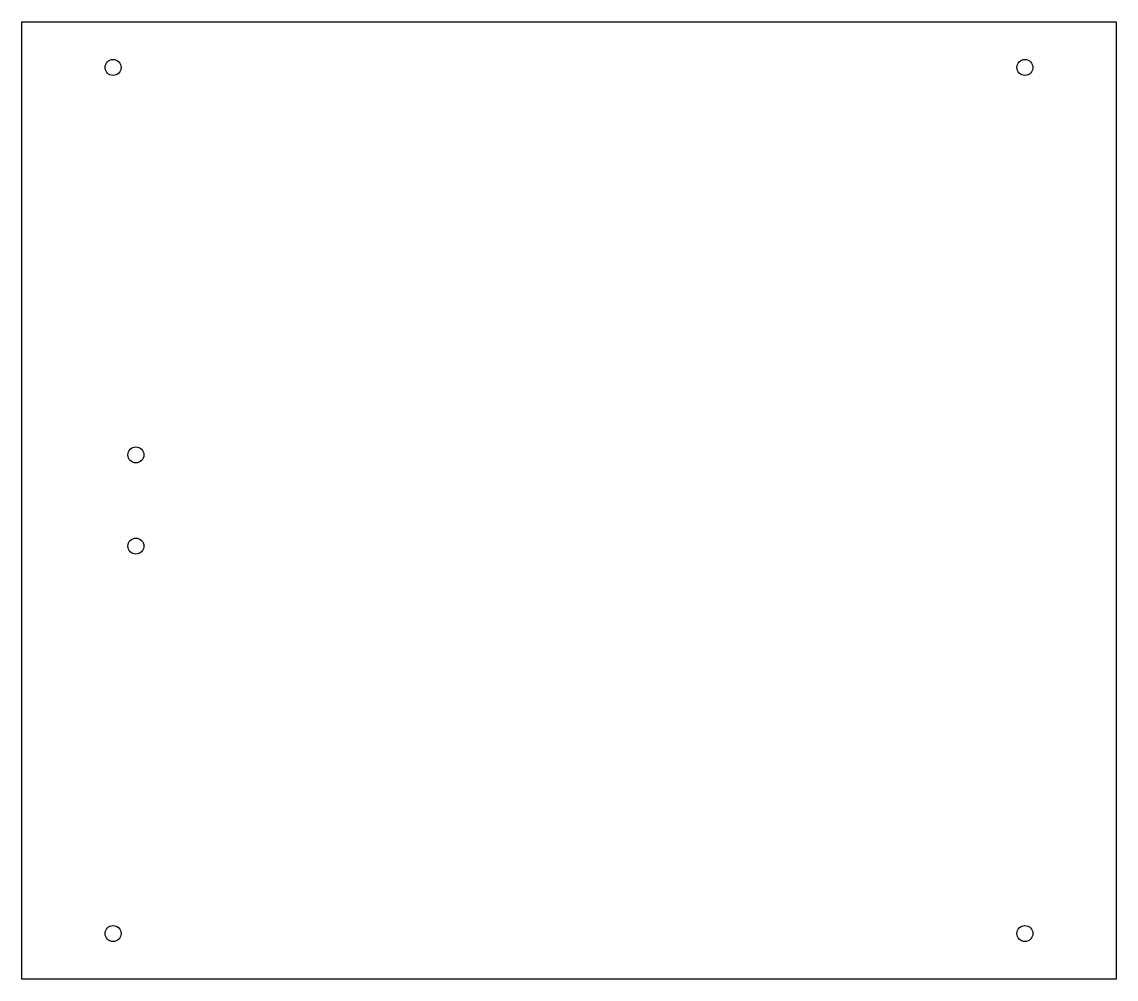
# Model space of a CAD drawing. Extents: x 0 to 240, y 0 to 210.
import ezdxf

# ---------------------------------------------------------------- set-up
doc = ezdxf.new("R2010")
doc.units = 0
doc.header["$MEASUREMENT"] = 0
doc.layers.get('0').update_dxf_attribs({"color": 13, "linetype": 'CONTINUOUS'})

msp = doc.modelspace()

# ---------------------------------------------------------------- linework, layer by layer
for p, q in [((0, 0), (0, 210)), ((0, 210), (240, 210)), ((240, 210), (240, 0)), ((240, 0), (0, 0))]:
    msp.add_line(p, q)
for centre in [(20, 200), (220, 200), (25, 115), (25, 95), (20, 10), (220, 10)]:
    msp.add_circle(centre, 1.75)

doc.saveas('drawing.dxf')
